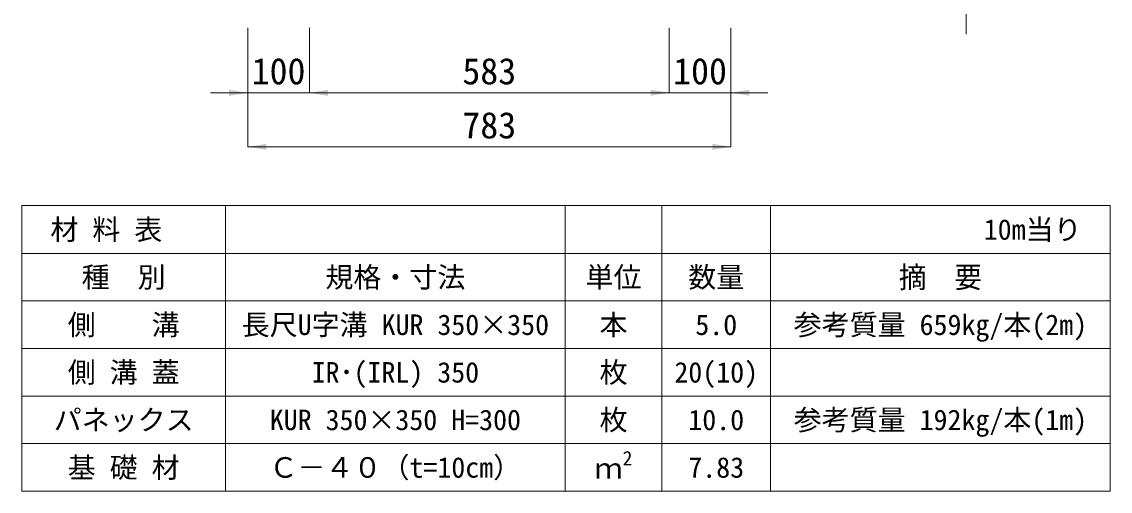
# Model space of a CAD drawing. Units: millimetres at full size, sheet at 1:40. Extents: x 206103 to 244503, y 883348 to 903496.
# Drawn here: x 228622 to 230385, y 893148 to 893908 of the extents above; entities that cross this region are included whole.
import ezdxf
from ezdxf.enums import TextEntityAlignment as Align

# ---------------------------------------------------------------- set-up
doc = ezdxf.new("R2010")
doc.units = ezdxf.units.MM
doc.header["$LTSCALE"] = 40
for name, color, linetype, lineweight in [('Defpoints_3', 8, 'Continuous', 0), ('寸法・材料表', 7, 'Continuous', 13), ('寸法線', 7, 'Continuous', 13)]:
    doc.layers.add(name, color=color, linetype=linetype, lineweight=lineweight)
doc.styles.add('ＭＳ ゴシック', font='')
doc.styles.add('ＭＳ Ｐゴシック', font='')
doc.styles.get('ＭＳ ゴシック').set_extended_font_data('MS Gothic')
doc.styles.get('ＭＳ Ｐゴシック').set_extended_font_data('MS PGothic')

# ---------------------------------------------------------------- blocks, each defined once
blk = doc.blocks.new('filled_arrow')
at = {"color": 0, "linetype": 'Continuous', "lineweight": -2}
blk.add_solid([(7.5, 1.25), (0, 0), (7.5, -1.25)], dxfattribs=at)

msp = doc.modelspace()

# ---------------------------------------------------------------- linework, layer by layer
at = {"layer": 'Defpoints_3'}
for p, q in [((228621.89, 893610.77), (230384.53, 893610.77)), ((228621.89, 893610.77), (228621.89, 893533.33)), ((228951.89, 893610.77), (228951.89, 893533.33)), ((229501.89, 893610.77), (229501.89, 893533.33)), ((229658.53, 893610.77), (229658.53, 893533.33)), ((229834.53, 893610.77), (229834.53, 893533.33)), ((230384.53, 893610.77), (230384.53, 893533.33))]:
    msp.add_line(p, q, dxfattribs=at)
at = {"layer": '寸法・材料表'}
for p, q in [((228621.89, 893533.33), (230384.53, 893533.33)), ((228621.89, 893533.33), (228621.89, 893148.33)), ((228951.89, 893533.33), (228951.89, 893148.33)), ((229501.89, 893533.33), (229501.89, 893148.33)), ((229658.53, 893533.33), (229658.53, 893148.33)), ((229834.53, 893533.33), (229834.53, 893148.33)), ((230384.53, 893533.33), (230384.53, 893148.33)), ((228621.89, 893456.33), (230384.53, 893456.33)), ((228621.89, 893379.33), (230384.53, 893379.33)), ((228621.89, 893302.33), (230384.53, 893302.33)), ((228621.89, 893225.33), (230384.53, 893225.33)), ((228621.89, 893148.33), (230384.53, 893148.33))]:
    msp.add_line(p, q, dxfattribs=at)
at = {"layer": '寸法線'}
for p, q in [((230151.05, 894108.33), (230151.05, 893888.33)), ((228987.71, 893898.33), (228987.71, 893793.39)), ((228987.71, 893898.33), (228987.71, 893705.89)), ((229087.71, 893898.33), (229087.71, 893793.39)), ((229087.71, 893898.33), (229087.71, 893793.39)), ((229670.23, 893898.33), (229670.23, 893793.39)), ((229670.23, 893898.33), (229670.23, 893793.39)), ((229770.23, 893898.33), (229770.23, 893793.39)), ((229770.23, 893898.33), (229770.23, 893705.89)), ((228927.71, 893793.39), (229147.71, 893793.39)), ((229087.71, 893793.39), (229670.23, 893793.39)), ((229610.23, 893793.39), (229830.23, 893793.39)), ((229770.23, 893705.89), (228987.71, 893705.89))]:
    msp.add_line(p, q, dxfattribs=at)

# ---------------------------------------------------------------- block references
at = {"layer": '寸法線', "xscale": 4, "yscale": 4, "rotation": 180}
for p in [(228987.71, 893793.39), (229670.23, 893793.39), (229670.23, 893793.39), (229770.23, 893705.89)]:
    msp.add_blockref('filled_arrow', p, dxfattribs=at)
at = {"layer": '寸法線', "xscale": 4, "yscale": 4}
for p in [(229087.71, 893793.39), (229087.71, 893793.39), (229770.23, 893793.39), (228987.71, 893705.89)]:
    msp.add_blockref('filled_arrow', p, dxfattribs=at)

# ---------------------------------------------------------------- texts
at = {"layer": '寸法・材料表', "style": 'ＭＳ ゴシック'}
msp.add_text('\u3000材 料 表', height=33.23, dxfattribs=at).set_placement((228622.94, 893572.05), align=Align.MIDDLE_LEFT)
msp.add_text('10m当り\u3000', height=33.23, dxfattribs=at).set_placement((230383.47, 893572.05), align=Align.MIDDLE_RIGHT)
for s, p in [('種\u3000別', (228786.89, 893494.83)), ('規格・寸法', (229226.89, 893494.83)), ('単位', (229580.21, 893494.83)), ('数量', (229746.53, 893494.83)), ('側\u3000\u3000溝', (228786.89, 893417.83)), ('長尺U字溝 KUR 350×350', (229226.89, 893417.83)), ('本', (229580.21, 893417.83)), ('5.0', (229746.53, 893417.83)), ('参考質量 659kg/本(2m)', (230109.53, 893417.83)), ('側 溝 蓋', (228786.89, 893340.83)), ('IR･(IRL) 350', (229226.89, 893340.83)), ('枚', (229580.21, 893340.83)), ('20(10)', (229746.53, 893340.83)), ('パネックス', (228786.89, 893263.83)), ('KUR 350×350 H=300', (229226.89, 893263.83)), ('枚', (229580.21, 893263.83)), ('10.0', (229746.53, 893263.83)), ('参考質量 192kg/本(1m)', (230109.53, 893263.83)), ('基 礎 材', (228786.89, 893186.83)), ('Ｃ－４０（t=10cm）', (229226.89, 893186.83)), ('7.83', (229746.53, 893186.83))]:
    msp.add_text(s, height=33.23, dxfattribs=at).set_placement(p, align=Align.MIDDLE_CENTER)
at = {"layer": '寸法・材料表', "style": 'ＭＳ Ｐゴシック', "width": 0.95}
msp.add_text('摘\u3000要', height=34.64, dxfattribs=at).set_placement((230109.53, 893494.83), align=Align.MIDDLE_CENTER)
at = {"layer": '寸法・材料表', "style": 'ＭＳ ゴシック'}
for s, height, p in [('2', 23.26, (229594.94, 893183.22)), ('ｍ', 33.23, (229549.61, 893158.72))]:
    msp.add_text(s, height=height, dxfattribs=at).set_placement(p, align=Align.BOTTOM_LEFT)
at = {"layer": '寸法線', "style": 'ＭＳ ゴシック'}
for s, p in [('100', (229037.71, 893828.39)), ('583', (229378.97, 893828.39)), ('100', (229720.23, 893828.39)), ('783', (229378.97, 893740.89))]:
    msp.add_text(s, height=42.72, dxfattribs=at).set_placement(p, align=Align.MIDDLE_CENTER)

doc.saveas('drawing.dxf')
